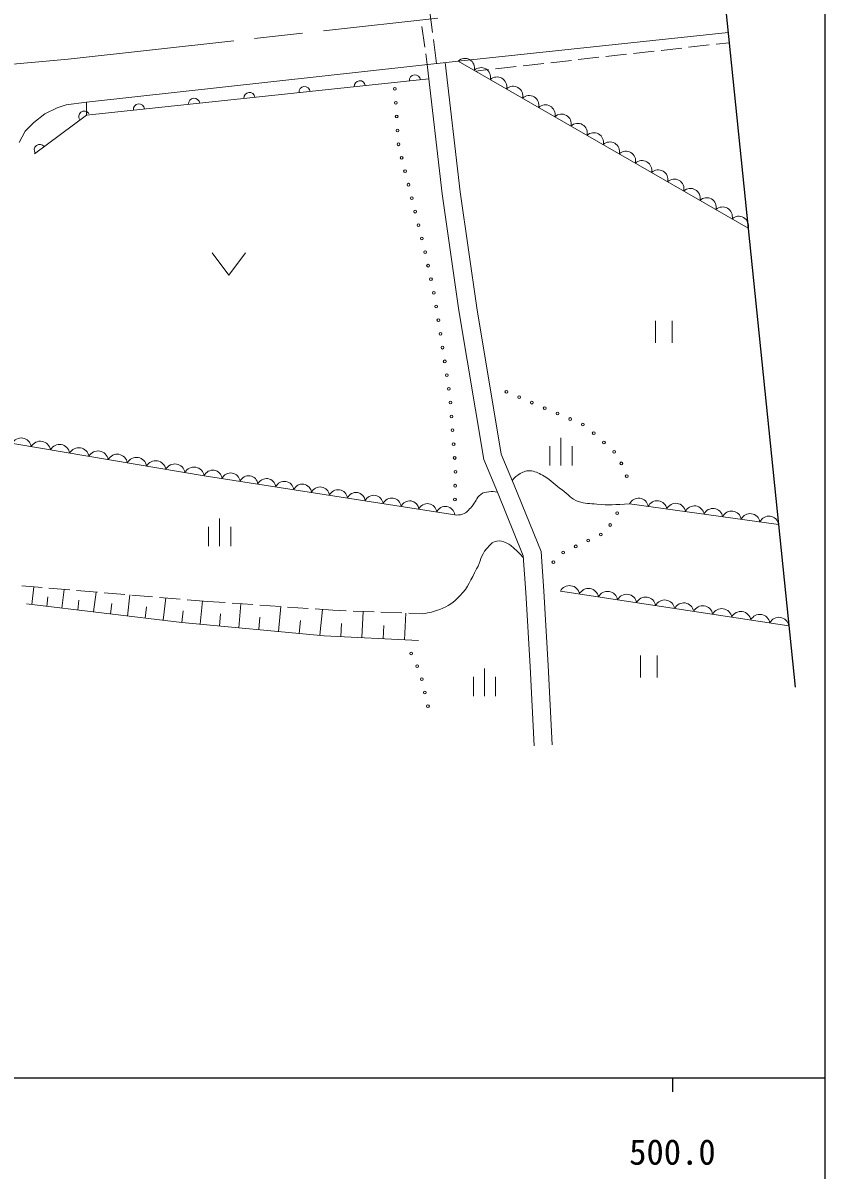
# Model space of a CAD drawing. Units: millimetres, scale not verified. Extents: x 40000 to 680000, y 20000 to 380000.
# Drawn here: x 521197 to 579000, y 198357 to 280986 of the extents above; entities that cross this region are included whole.
import ezdxf
from ezdxf.enums import TextEntityAlignment as Align

# ---------------------------------------------------------------- set-up
doc = ezdxf.new("R2010")
doc.units = ezdxf.units.MM
doc.header["$LTSCALE"] = 1000
doc.linetypes.add('CHAIN', pattern=[18.5, 12, -1.5, 3.5, -1.5])
for name, color, linetype, lineweight in [('M-BMK', 2, 'CHAIN', 13), ('M-BMK-OTRS', 5, 'Continuous', 25), ('M-TTL-BAND', 7, 'Continuous', 25), ('M-WORK', 1, 'Continuous', 13)]:
    doc.layers.add(name, color=color, linetype=linetype, lineweight=lineweight)
doc.styles.add('ＭＳ ゴシック', font='')
doc.styles.get('ＭＳ ゴシック').set_extended_font_data('MS Gothic')

msp = doc.modelspace()

# ---------------------------------------------------------------- linework, layer by layer
at = {"layer": 'M-BMK'}
for p, q in [((524457, 278384), (551107, 281339)), ((498956, 276028), (524457, 278384))]:
    msp.add_line(p, q, dxfattribs=at)
at = {"layer": 'M-BMK-OTRS'}
msp.add_line((571626, 284143), (576846, 233138), dxfattribs=at)
at = {"layer": 'M-TTL-BAND'}
for p, q in [((579000, 20000), (579000, 370000)), ((40000, 205000), (579000, 205000)), ((568000, 205000), (568000, 204000))]:
    msp.add_line(p, q, dxfattribs=at)
at = {"layer": 'M-WORK'}
for p, q in [((550523, 281787), (550713, 280299)), ((549952, 280739), (550152, 279252)), ((552557, 278243), (572021, 280288)), ((550776, 279803), (550998, 278070)), ((570659, 279402), (569168, 279235)), ((572095, 279563), (571156, 279458)), ((550219, 278757), (550321, 277995)), ((562709, 278512), (561218, 278345)), ((564696, 278735), (563206, 278568)), ((566684, 278957), (565193, 278790)), ((568671, 279180), (567181, 279013)), ((552557, 278243), (525769, 275274)), ((551407, 268665), (550321, 277995)), ((552696, 268832), (551613, 278139)), ((573462, 266201), (552557, 278243)), ((556746, 277844), (555255, 277677)), ((558733, 278067), (557243, 277900)), ((560721, 278289), (559230, 278122)), ((554758, 277622), (553819, 277516)), ((525769, 275274), (524323, 275095)), ((525769, 275274), (525776, 274352)), ((522778, 274431), (521987, 273818)), ((523659, 274878), (522778, 274431)), ((524323, 275095), (523659, 274878)), ((521987, 273818), (521361, 273180)), ((521361, 273180), (520915, 272363)), ((552614, 260262), (551407, 268665)), ((553898, 260462), (552696, 268832)), ((534825, 264421), (536025, 262821)), ((536025, 262821), (537225, 264421)), ((555666, 249913), (553898, 260462)), ((554409, 249548), (552614, 260262)), ((566778, 259533), (566778, 257933)), ((567978, 257933), (567978, 259533)), ((559170, 249106), (559170, 250506)), ((559970, 249106), (559970, 251106)), ((560770, 249106), (560770, 250506)), ((555405, 247192), (554409, 249548)), ((556606, 247688), (555666, 249913)), ((557253, 242610), (555405, 247192)), ((558536, 242903), (556606, 247688)), ((575646, 244865), (564914, 246346)), ((534570, 243301), (534570, 244701)), ((535370, 243301), (535370, 245301)), ((536170, 243301), (536170, 244701)), ((557425, 239968), (557253, 242610)), ((558723, 240050), (558536, 242903)), ((521112, 240439), (522573, 240317)), ((521842, 239092), (521994, 240365)), ((522922, 238962), (523003, 239638)), ((523071, 240275), (524566, 240150)), ((524003, 238833), (524164, 240183)), ((525064, 240108), (526559, 239983)), ((526294, 238558), (526466, 239991)), ((527057, 239941), (528552, 239816)), ((528725, 238267), (528907, 239786)), ((529050, 239774), (530545, 239649)), ((557751, 234625), (557425, 239968)), ((559049, 234697), (558723, 240050)), ((576393, 237569), (559930, 240060)), ((521466, 239137), (532659, 237796)), ((525148, 238696), (525234, 239412)), ((527510, 238413), (527601, 239172)), ((530014, 238113), (530111, 238919)), ((531043, 239608), (532538, 239483)), ((531303, 237959), (531496, 239570)), ((533036, 239441), (534498, 239319)), ((533979, 237674), (534134, 239349)), ((534498, 239319), (535766, 239230)), ((536264, 239195), (537761, 239090)), ((536750, 237418), (536910, 239150)), ((538260, 239055), (539756, 238950)), ((539622, 237153), (539788, 238948)), ((540255, 238915), (541751, 238810)), ((532639, 237799), (532739, 238634)), ((535364, 237546), (535444, 238412)), ((538186, 237285), (538269, 238183)), ((542250, 238775), (543518, 238687)), ((542601, 236877), (542773, 238739)), ((543518, 238687), (544501, 238647)), ((545001, 238627), (546500, 238567)), ((545621, 236711), (545717, 238599)), ((546999, 238547), (548498, 238487)), ((548695, 236554), (548793, 238476)), ((548998, 238467), (549981, 238428)), ((532659, 237796), (542914, 236848)), ((541111, 237015), (541198, 237946)), ((544110, 236787), (544158, 237731)), ((547158, 236632), (547207, 237593)), ((542914, 236848), (549694, 236503)), ((559336, 228983), (559049, 234697)), ((565696, 235429), (565696, 233829)), ((566896, 233829), (566896, 235429)), ((553655, 232496), (553655, 233896)), ((554455, 232496), (554455, 234496)), ((555255, 232496), (555255, 233896)), ((558038, 228918), (557751, 234625))]:
    msp.add_line(p, q, dxfattribs=at)
for points in [[(550443, 276951), (525776, 274352), (522039, 271569)], [(552310, 245555), (534262, 248369), (519028, 250937)]]:
    msp.add_lwpolyline(points, dxfattribs=at)
for centre in [(548004, 276237), (548067, 275239), (548130, 274241), (548193, 273243), (548256, 272245), (548489, 271274), (548732, 270304), (548976, 269334), (549219, 268364), (549463, 267394), (549706, 266424), (549950, 265454), (550177, 264481), (550389, 263503), (550601, 262526), (550813, 261549), (550983, 260564), (551135, 259575), (551287, 258587), (551439, 257599), (551591, 256610), (551743, 255622), (551895, 254633), (556033, 254412), (552006, 253640), (556954, 254024), (557876, 253636), (558796, 253245), (559715, 252850), (552082, 252643), (560634, 252455), (561552, 252061), (552158, 251646), (562328, 251444), (552234, 250649), (563066, 250769), (552309, 249652), (563805, 250095), (552363, 248654), (564318, 249261), (564705, 248340), (552346, 247654), (552329, 246654), (564019, 245681), (563510, 244821), (561935, 243710), (562840, 244136), (560134, 242846), (561031, 243283), (559421, 242145), (549169, 235562), (549601, 234660), (549937, 233724), (550161, 232750), (550385, 231775)]:
    msp.add_circle(centre, 100, dxfattribs=at)
for centre, radius, start, end in [((553039, 277736), 699, 346.60293, 133.50943), ((554200, 277067), 699, 346.60293, 133.50943), ((545470, 276427), 400, 6.0134, 186.0134), ((549448, 276846), 400, 6.0134, 186.0134), ((555361, 276398), 699, 346.60293, 133.50943), ((537514, 275589), 400, 6.0134, 186.0134), ((541492, 276008), 400, 6.0134, 186.0134), ((556523, 275729), 699, 346.60293, 133.50943), ((533536, 275170), 400, 6.0134, 186.0134), ((557684, 275060), 699, 346.60293, 133.50943), ((525618, 274235), 400, 36.67763, 216.67763), ((529558, 274751), 400, 6.0134, 186.0134), ((558846, 274391), 699, 346.60293, 133.50943), ((560007, 273722), 699, 346.60293, 133.50943), ((561168, 273053), 699, 346.60293, 133.50943), ((562330, 272384), 699, 346.60293, 133.50943), ((522410, 271845), 400, 36.67763, 216.67763), ((563491, 271715), 699, 346.60293, 133.50943), ((564653, 271046), 699, 346.60293, 133.50943), ((565814, 270377), 699, 346.60293, 133.50943), ((566975, 269708), 699, 346.60293, 133.50943), ((568137, 269039), 699, 346.60293, 133.50943), ((569298, 268370), 699, 346.60293, 133.50943), ((570460, 267701), 699, 346.60293, 133.50943), ((571621, 267032), 699, 346.60293, 133.50943), ((572782, 266363), 699, 346.60293, 133.50943), ((521065, 250347), 743, 9.5257, 151.33514), ((522450, 250114), 743, 9.5257, 151.33514), ((523835, 249881), 743, 9.5257, 151.33514), ((525220, 249647), 743, 9.5257, 151.33514), ((526605, 249414), 743, 9.5257, 151.33514), ((527990, 249180), 743, 9.5257, 151.33514), ((529375, 248947), 743, 9.5257, 151.33514), ((530759, 248713), 743, 9.5257, 151.33514), ((532144, 248480), 743, 9.5257, 151.33514), ((533529, 248246), 743, 9.5257, 151.33514), ((534879, 248095), 676, 6.20039, 156.07237), ((536169, 247894), 676, 6.20039, 156.07237), ((537458, 247693), 676, 6.20039, 156.07237), ((538747, 247492), 676, 6.20039, 156.07237), ((540036, 247291), 676, 6.20039, 156.07237), ((541325, 247090), 676, 6.20039, 156.07237), ((542614, 246889), 676, 6.20039, 156.07237), ((543904, 246688), 676, 6.20039, 156.07237), ((545193, 246487), 676, 6.20039, 156.07237), ((546482, 246286), 676, 6.20039, 156.07237), ((547771, 246085), 676, 6.20039, 156.07237), ((549060, 245884), 676, 6.20039, 156.07237), ((550349, 245683), 676, 6.20039, 156.07237), ((565556, 246047), 708, 9.25546, 155.02964), ((566898, 245862), 708, 9.25546, 155.02964), ((568239, 245677), 708, 9.25546, 155.02964), ((551638, 245482), 676, 6.20039, 156.07237), ((569581, 245492), 708, 9.25546, 155.02964), ((570922, 245307), 708, 9.25546, 155.02964), ((572264, 245121), 708, 9.25546, 155.02964), ((573605, 244936), 708, 9.25546, 155.02964), ((574947, 244751), 708, 9.25546, 155.02964), ((560581, 239728), 731, 9.8332, 152.95691), ((561953, 239520), 731, 9.8332, 152.95691), ((563325, 239313), 731, 9.8332, 152.95691), ((564697, 239105), 731, 9.8332, 152.95691), ((566069, 238898), 731, 9.8332, 152.95691), ((567441, 238690), 731, 9.8332, 152.95691), ((568813, 238482), 731, 9.8332, 152.95691), ((570184, 238275), 731, 9.8332, 152.95691), ((571556, 238067), 731, 9.8332, 152.95691), ((572928, 237860), 731, 9.8332, 152.95691), ((574300, 237652), 731, 9.8332, 152.95691), ((575672, 237444), 731, 9.8332, 152.95691)]:
    msp.add_arc(centre, radius, start, end, dxfattribs=at)
for points, knots in [([(556462, 248030), (556663, 248271), (556764, 248381), (557018, 248521), (557305, 248679), (557510, 248757), (557835, 248713), (558220, 248659), (558418, 248525), (558754, 248330), (559302, 248012), (559532, 247720), (560044, 247347), (560497, 247015), (560691, 246711), (561218, 246517), (561715, 246334), (562032, 246376), (562559, 246325), (563475, 246238), (563819, 246284), (564914, 246346)], [0, 0, 0, 0, 1, 1, 1, 2, 2, 2, 3, 3, 3, 4, 4, 4, 5, 5, 5, 6, 6, 6, 7, 7, 7, 7]), ([(552310, 245555), (552539, 245529), (552659, 245536), (552869, 245598), (553198, 245694), (553309, 245910), (553545, 246159), (553832, 246462), (553852, 246762), (554184, 247015), (554377, 247162), (554531, 247183), (554771, 247219), (555016, 247256), (555131, 247236), (555405, 247192)], [0, 0, 0, 0, 1, 1, 1, 2, 2, 2, 3, 3, 3, 4, 4, 4, 5, 5, 5, 5]), ([(549981, 238428), (550547, 238509), (550766, 238560), (551235, 238747), (551870, 239000), (552217, 239225), (552691, 239718), (553308, 240360), (553456, 240880), (553891, 241658), (554198, 242207), (554184, 242635), (554606, 243101), (554849, 243370), (554989, 243596), (555346, 243663), (555611, 243712), (555775, 243638), (556023, 243535), (556300, 243420), (556419, 243282), (556648, 243088), (556913, 242865), (556998, 242760), (557263, 242449)], [0, 0, 0, 0, 1, 1, 1, 2, 2, 2, 3, 3, 3, 4, 4, 4, 5, 5, 5, 6, 6, 6, 7, 7, 7, 8, 8, 8, 8])]:
    msp.add_open_spline(points, degree=3, knots=knots, dxfattribs=at)

# ---------------------------------------------------------------- texts
at = {"layer": 'M-TTL-BAND', "style": 'ＭＳ ゴシック'}
msp.add_text('500.0', height=1833, dxfattribs=at).set_placement((568000, 198195), align=Align.BOTTOM_CENTER)

doc.saveas('drawing.dxf')
